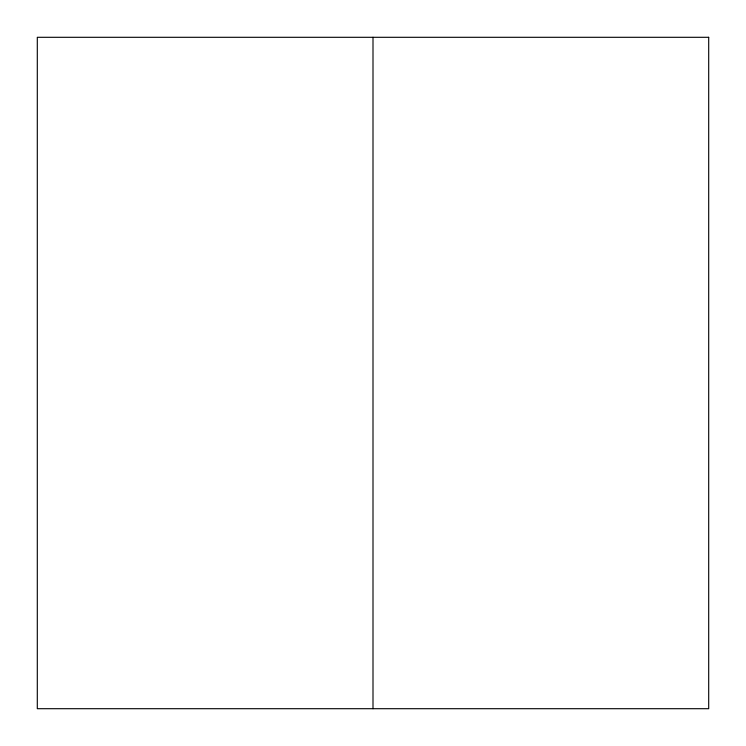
<?xml version="1.0" encoding="UTF-8"?>
<svg xmlns="http://www.w3.org/2000/svg" width="746" height="746" viewBox="0 0 746 746"><rect width="100%" height="100%" fill="white"/><g stroke="black" fill="none" stroke-linecap="round" stroke-linejoin="round"><path stroke-width="1.12" d="M373 37.3L373 708.7M708.7 37.3L37.3 37.3L37.3 708.7L708.7 708.7L708.7 37.3"/></g></svg>
